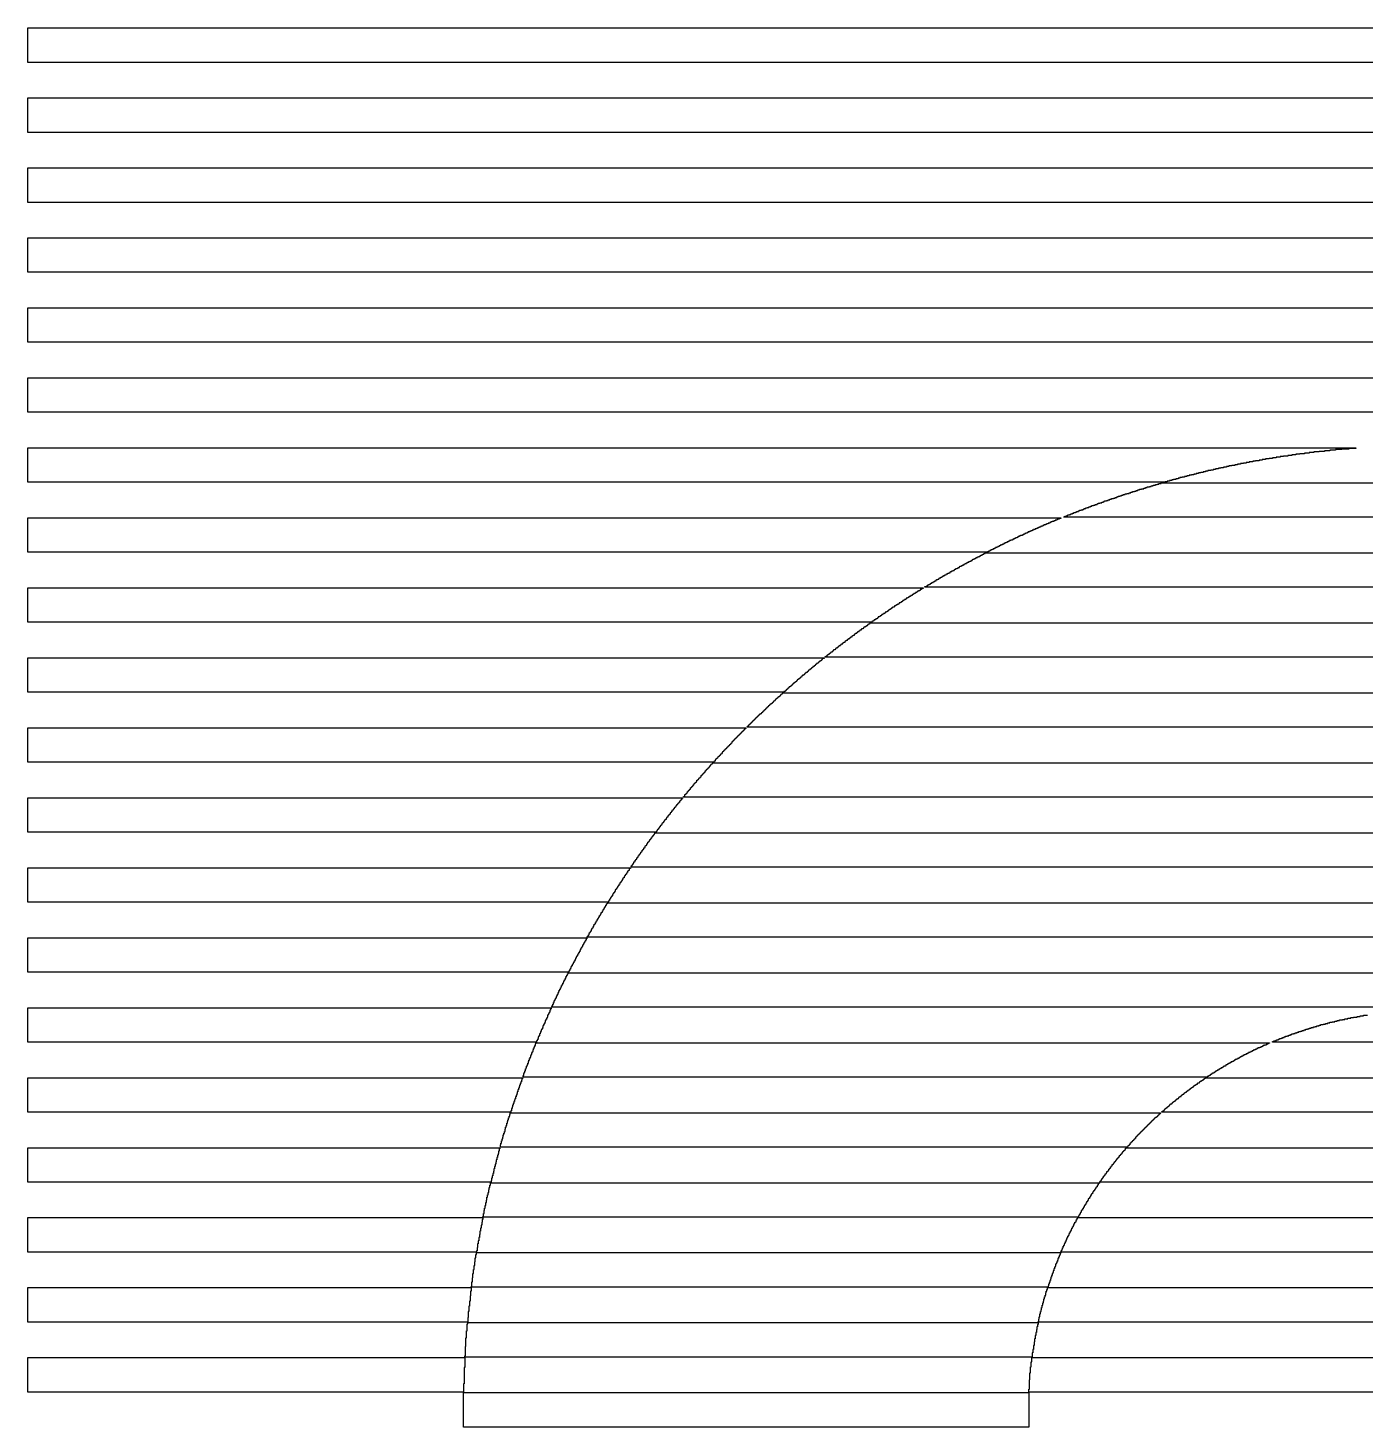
# Model space of a CAD drawing. Extents: x 600 to 5400, y 630 to 5369.
# Drawn here: x 600 to 2892, y 2970 to 5369 of the extents above; entities that cross this region are included whole.
import ezdxf

# ---------------------------------------------------------------- set-up
doc = ezdxf.new("R2010")
doc.units = 0
doc.layers.add('LG_02_W2000_ZP600_INV_LG', color=5, linetype='CONTINUOUS')

msp = doc.modelspace()

# ---------------------------------------------------------------- linework, layer by layer
at = {"layer": 'LG_02_W2000_ZP600_INV_LG'}
for points in [[(5400, 5369), (5400, 5310), (600, 5310), (600, 5369)], [(5400, 5249), (5400, 5190), (600, 5190), (600, 5249)], [(5400, 5129), (5400, 5070), (600, 5070), (600, 5129)], [(5400, 5009), (5400, 4950), (600, 4950), (600, 5009)], [(5400, 4889), (5400, 4830), (600, 4830), (600, 4889)], [(5400, 4769), (5400, 4710), (600, 4710), (600, 4769)], [(2877, 4649), (2877, 4648), (2865, 4648), (2865, 4647), (2853, 4647), (2853, 4646), (2842, 4646), (2842, 4645), (2832, 4645), (2832, 4644), (2823, 4644), (2823, 4643), (2814, 4643), (2814, 4642), (2805, 4642), (2805, 4641), (2797, 4641), (2797, 4640), (2789, 4640), (2789, 4639), (2781, 4639), (2781, 4638), (2774, 4638), (2774, 4637), (2767, 4637), (2767, 4636), (2760, 4636), (2760, 4635), (2753, 4635), (2753, 4634), (2747, 4634), (2747, 4633), (2740, 4633), (2740, 4632), (2734, 4632), (2734, 4631), (2728, 4631), (2728, 4630), (2722, 4630), (2722, 4629), (2716, 4629), (2716, 4628), (2711, 4628), (2711, 4627), (2705, 4627), (2705, 4626), (2700, 4626), (2700, 4625), (2694, 4625), (2694, 4624), (2689, 4624), (2689, 4623), (2684, 4623), (2684, 4622), (2679, 4622), (2679, 4621), (2674, 4621), (2674, 4620), (2669, 4620), (2669, 4619), (2664, 4619), (2664, 4618), (2659, 4618), (2659, 4617), (2655, 4617), (2655, 4616), (2650, 4616), (2650, 4615), (2645, 4615), (2645, 4614), (2641, 4614), (2641, 4613), (2636, 4613), (2636, 4612), (2632, 4612), (2632, 4611), (2628, 4611), (2628, 4610), (2623, 4610), (2623, 4609), (2619, 4609), (2619, 4608), (2615, 4608), (2615, 4607), (2611, 4607), (2611, 4606), (2607, 4606), (2607, 4605), (2603, 4605), (2603, 4604), (2599, 4604), (2599, 4603), (2595, 4603), (2595, 4602), (2591, 4602), (2591, 4601), (2587, 4601), (2587, 4600), (2583, 4600), (2583, 4599), (2579, 4599), (2579, 4598), (2575, 4598), (2575, 4597), (2572, 4597), (2572, 4596), (2568, 4596), (2568, 4595), (2564, 4595), (2564, 4594), (2561, 4594), (2561, 4593), (2557, 4593), (2557, 4592), (2553, 4592), (2553, 4591), (2550, 4591), (2550, 4590), (600, 4590), (600, 4649)], [(2371, 4529), (2371, 4528), (2368, 4528), (2368, 4527), (2366, 4527), (2366, 4526), (2364, 4526), (2364, 4525), (2361, 4525), (2361, 4524), (2359, 4524), (2359, 4523), (2356, 4523), (2356, 4522), (2354, 4522), (2354, 4521), (2352, 4521), (2352, 4520), (2349, 4520), (2349, 4519), (2347, 4519), (2347, 4518), (2345, 4518), (2345, 4517), (2342, 4517), (2342, 4516), (2340, 4516), (2340, 4515), (2338, 4515), (2338, 4514), (2336, 4514), (2336, 4513), (2333, 4513), (2333, 4512), (2331, 4512), (2331, 4511), (2329, 4511), (2329, 4510), (2327, 4510), (2327, 4509), (2324, 4509), (2324, 4508), (2322, 4508), (2322, 4507), (2320, 4507), (2320, 4506), (2318, 4506), (2318, 4505), (2315, 4505), (2315, 4504), (2313, 4504), (2313, 4503), (2311, 4503), (2311, 4502), (2309, 4502), (2309, 4501), (2307, 4501), (2307, 4500), (2305, 4500), (2305, 4499), (2302, 4499), (2302, 4498), (2300, 4498), (2300, 4497), (2298, 4497), (2298, 4496), (2296, 4496), (2296, 4495), (2294, 4495), (2294, 4494), (2292, 4494), (2292, 4493), (2290, 4493), (2290, 4492), (2288, 4492), (2288, 4491), (2285, 4491), (2285, 4490), (2283, 4490), (2283, 4489), (2281, 4489), (2281, 4488), (2279, 4488), (2279, 4487), (2277, 4487), (2277, 4486), (2275, 4486), (2275, 4485), (2273, 4485), (2273, 4484), (2271, 4484), (2271, 4483), (2269, 4483), (2269, 4482), (2267, 4482), (2267, 4481), (2265, 4481), (2265, 4480), (2263, 4480), (2263, 4479), (2261, 4479), (2261, 4478), (2259, 4478), (2259, 4477), (2257, 4477), (2257, 4476), (2255, 4476), (2255, 4475), (2253, 4475), (2253, 4474), (2251, 4474), (2251, 4473), (2249, 4473), (2249, 4472), (2247, 4472), (2247, 4471), (2245, 4471), (2245, 4470), (600, 4470), (600, 4529)], [(2135, 4409), (2135, 4408), (2133, 4408), (2133, 4407), (2132, 4407), (2132, 4406), (2130, 4406), (2130, 4405), (2129, 4405), (2129, 4404), (2127, 4404), (2127, 4403), (2125, 4403), (2125, 4402), (2124, 4402), (2124, 4401), (2122, 4401), (2122, 4400), (2121, 4400), (2121, 4399), (2119, 4399), (2119, 4398), (2117, 4398), (2117, 4397), (2116, 4397), (2116, 4396), (2114, 4396), (2114, 4395), (2113, 4395), (2113, 4394), (2111, 4394), (2111, 4393), (2109, 4393), (2109, 4392), (2108, 4392), (2108, 4391), (2106, 4391), (2106, 4390), (2105, 4390), (2105, 4389), (2103, 4389), (2103, 4388), (2102, 4388), (2102, 4387), (2100, 4387), (2100, 4386), (2099, 4386), (2099, 4385), (2097, 4385), (2097, 4384), (2096, 4384), (2096, 4383), (2094, 4383), (2094, 4382), (2093, 4382), (2093, 4381), (2091, 4381), (2091, 4380), (2089, 4380), (2089, 4379), (2088, 4379), (2088, 4378), (2086, 4378), (2086, 4377), (2085, 4377), (2085, 4376), (2083, 4376), (2083, 4375), (2082, 4375), (2082, 4374), (2080, 4374), (2080, 4373), (2079, 4373), (2079, 4372), (2077, 4372), (2077, 4371), (2076, 4371), (2076, 4370), (2075, 4370), (2075, 4369), (2073, 4369), (2073, 4368), (2072, 4368), (2072, 4367), (2070, 4367), (2070, 4366), (2069, 4366), (2069, 4365), (2067, 4365), (2067, 4364), (2066, 4364), (2066, 4363), (2064, 4363), (2064, 4362), (2063, 4362), (2063, 4361), (2061, 4361), (2061, 4360), (2060, 4360), (2060, 4359), (2058, 4359), (2058, 4358), (2057, 4358), (2057, 4357), (2056, 4357), (2056, 4356), (2054, 4356), (2054, 4355), (2053, 4355), (2053, 4354), (2051, 4354), (2051, 4353), (2050, 4353), (2050, 4352), (2048, 4352), (2048, 4351), (2047, 4351), (2047, 4350), (600, 4350), (600, 4409)], [(1965, 4289), (1965, 4288), (1963, 4288), (1963, 4287), (1962, 4287), (1962, 4286), (1961, 4286), (1961, 4285), (1960, 4285), (1960, 4284), (1959, 4284), (1959, 4283), (1957, 4283), (1957, 4282), (1956, 4282), (1956, 4281), (1955, 4281), (1955, 4280), (1954, 4280), (1954, 4279), (1952, 4279), (1952, 4278), (1951, 4278), (1951, 4277), (1950, 4277), (1950, 4276), (1949, 4276), (1949, 4275), (1948, 4275), (1948, 4274), (1946, 4274), (1946, 4273), (1945, 4273), (1945, 4272), (1944, 4272), (1944, 4271), (1943, 4271), (1943, 4270), (1942, 4270), (1942, 4269), (1940, 4269), (1940, 4268), (1939, 4268), (1939, 4267), (1938, 4267), (1938, 4266), (1937, 4266), (1937, 4265), (1936, 4265), (1936, 4264), (1934, 4264), (1934, 4263), (1933, 4263), (1933, 4262), (1932, 4262), (1932, 4261), (1931, 4261), (1931, 4260), (1930, 4260), (1930, 4259), (1928, 4259), (1928, 4258), (1927, 4258), (1927, 4257), (1926, 4257), (1926, 4256), (1925, 4256), (1925, 4255), (1924, 4255), (1924, 4254), (1923, 4254), (1923, 4253), (1921, 4253), (1921, 4252), (1920, 4252), (1920, 4251), (1919, 4251), (1919, 4250), (1918, 4250), (1918, 4249), (1917, 4249), (1917, 4248), (1916, 4248), (1916, 4247), (1915, 4247), (1915, 4246), (1913, 4246), (1913, 4245), (1912, 4245), (1912, 4244), (1911, 4244), (1911, 4243), (1910, 4243), (1910, 4242), (1909, 4242), (1909, 4241), (1908, 4241), (1908, 4240), (1907, 4240), (1907, 4239), (1905, 4239), (1905, 4238), (1904, 4238), (1904, 4237), (1903, 4237), (1903, 4236), (1902, 4236), (1902, 4235), (1901, 4235), (1901, 4234), (1900, 4234), (1900, 4233), (1899, 4233), (1899, 4232), (1898, 4232), (1898, 4231), (1896, 4231), (1896, 4230), (600, 4230), (600, 4289)], [(1831, 4169), (1831, 4168), (1830, 4168), (1830, 4167), (1829, 4167), (1829, 4166), (1828, 4166), (1828, 4165), (1827, 4165), (1827, 4164), (1826, 4164), (1826, 4163), (1825, 4163), (1825, 4162), (1824, 4162), (1824, 4161), (1823, 4161), (1823, 4160), (1822, 4160), (1822, 4159), (1821, 4159), (1821, 4158), (1820, 4158), (1820, 4157), (1819, 4157), (1819, 4156), (1818, 4156), (1818, 4155), (1817, 4155), (1817, 4154), (1816, 4154), (1816, 4153), (1815, 4153), (1815, 4152), (1814, 4152), (1814, 4151), (1813, 4151), (1813, 4150), (1812, 4150), (1812, 4149), (1811, 4149), (1811, 4148), (1810, 4148), (1810, 4147), (1809, 4147), (1809, 4146), (1808, 4146), (1808, 4145), (1807, 4145), (1807, 4143), (1806, 4143), (1806, 4142), (1805, 4142), (1805, 4141), (1804, 4141), (1804, 4140), (1803, 4140), (1803, 4139), (1802, 4139), (1802, 4138), (1801, 4138), (1801, 4137), (1800, 4137), (1800, 4136), (1799, 4136), (1799, 4135), (1798, 4135), (1798, 4134), (1797, 4134), (1797, 4133), (1796, 4133), (1796, 4132), (1795, 4132), (1795, 4131), (1794, 4131), (1794, 4130), (1793, 4130), (1793, 4129), (1792, 4129), (1792, 4128), (1791, 4128), (1791, 4127), (1790, 4127), (1790, 4125), (1789, 4125), (1789, 4124), (1788, 4124), (1788, 4123), (1787, 4123), (1787, 4122), (1786, 4122), (1786, 4121), (1785, 4121), (1785, 4120), (1784, 4120), (1784, 4119), (1783, 4119), (1783, 4118), (1782, 4118), (1782, 4117), (1781, 4117), (1781, 4116), (1780, 4116), (1780, 4115), (1779, 4115), (1779, 4114), (1778, 4114), (1778, 4112), (1777, 4112), (1777, 4111), (1776, 4111), (1776, 4110), (600, 4110), (600, 4169)], [(1722, 4049), (1722, 4048), (1721, 4048), (1721, 4046), (1720, 4046), (1720, 4045), (1719, 4045), (1719, 4044), (1718, 4044), (1718, 4043), (1717, 4043), (1717, 4041), (1716, 4041), (1716, 4040), (1715, 4040), (1715, 4039), (1714, 4039), (1714, 4038), (1713, 4038), (1713, 4037), (1712, 4037), (1712, 4035), (1711, 4035), (1711, 4034), (1710, 4034), (1710, 4033), (1709, 4033), (1709, 4032), (1708, 4032), (1708, 4030), (1707, 4030), (1707, 4029), (1706, 4029), (1706, 4028), (1705, 4028), (1705, 4027), (1704, 4027), (1704, 4025), (1703, 4025), (1703, 4024), (1702, 4024), (1702, 4023), (1701, 4023), (1701, 4021), (1700, 4021), (1700, 4020), (1699, 4020), (1699, 4019), (1698, 4019), (1698, 4018), (1697, 4018), (1697, 4016), (1696, 4016), (1696, 4015), (1695, 4015), (1695, 4014), (1694, 4014), (1694, 4012), (1693, 4012), (1693, 4011), (1692, 4011), (1692, 4010), (1691, 4010), (1691, 4009), (1690, 4009), (1690, 4007), (1689, 4007), (1689, 4006), (1688, 4006), (1688, 4005), (1687, 4005), (1687, 4003), (1686, 4003), (1686, 4002), (1685, 4002), (1685, 4001), (1684, 4001), (1684, 3999), (1683, 3999), (1683, 3998), (1682, 3998), (1682, 3997), (1681, 3997), (1681, 3995), (1680, 3995), (1680, 3994), (1679, 3994), (1679, 3993), (1678, 3993), (1678, 3991), (1677, 3991), (1677, 3990), (600, 3990), (600, 4049)], [(1633, 3929), (1633, 3928), (1632, 3928), (1632, 3927), (1631, 3927), (1631, 3925), (1630, 3925), (1630, 3924), (1629, 3924), (1629, 3923), (1628, 3923), (1628, 3921), (1627, 3921), (1627, 3920), (1626, 3920), (1626, 3918), (1625, 3918), (1625, 3917), (1624, 3917), (1624, 3915), (1623, 3915), (1623, 3914), (1622, 3914), (1622, 3912), (1621, 3912), (1621, 3911), (1620, 3911), (1620, 3909), (1619, 3909), (1619, 3907), (1618, 3907), (1618, 3906), (1617, 3906), (1617, 3904), (1616, 3904), (1616, 3903), (1615, 3903), (1615, 3901), (1614, 3901), (1614, 3900), (1613, 3900), (1613, 3898), (1612, 3898), (1612, 3897), (1611, 3897), (1611, 3895), (1610, 3895), (1610, 3894), (1609, 3894), (1609, 3892), (1608, 3892), (1608, 3891), (1607, 3891), (1607, 3889), (1606, 3889), (1606, 3887), (1605, 3887), (1605, 3886), (1604, 3886), (1604, 3884), (1603, 3884), (1603, 3883), (1602, 3883), (1602, 3881), (1601, 3881), (1601, 3879), (1600, 3879), (1600, 3878), (1599, 3878), (1599, 3876), (1598, 3876), (1598, 3875), (1597, 3875), (1597, 3873), (1596, 3873), (1596, 3871), (1595, 3871), (1595, 3870), (600, 3870), (600, 3929)], [(1558, 3809), (1558, 3807), (1557, 3807), (1557, 3805), (1556, 3805), (1556, 3803), (1555, 3803), (1555, 3802), (1554, 3802), (1554, 3800), (1553, 3800), (1553, 3798), (1552, 3798), (1552, 3796), (1551, 3796), (1551, 3794), (1550, 3794), (1550, 3793), (1549, 3793), (1549, 3791), (1548, 3791), (1548, 3789), (1547, 3789), (1547, 3787), (1546, 3787), (1546, 3785), (1545, 3785), (1545, 3783), (1544, 3783), (1544, 3781), (1543, 3781), (1543, 3780), (1542, 3780), (1542, 3778), (1541, 3778), (1541, 3776), (1540, 3776), (1540, 3774), (1539, 3774), (1539, 3772), (1538, 3772), (1538, 3770), (1537, 3770), (1537, 3768), (1536, 3768), (1536, 3766), (1535, 3766), (1535, 3764), (1534, 3764), (1534, 3763), (1533, 3763), (1533, 3761), (1532, 3761), (1532, 3759), (1531, 3759), (1531, 3757), (1530, 3757), (1530, 3755), (1529, 3755), (1529, 3753), (1528, 3753), (1528, 3751), (1527, 3751), (1527, 3750), (600, 3750), (600, 3809)], [(1497, 3689), (1497, 3687), (1496, 3687), (1496, 3685), (1495, 3685), (1495, 3682), (1494, 3682), (1494, 3680), (1493, 3680), (1493, 3678), (1492, 3678), (1492, 3676), (1491, 3676), (1491, 3673), (1490, 3673), (1490, 3671), (1489, 3671), (1489, 3669), (1488, 3669), (1488, 3667), (1487, 3667), (1487, 3664), (1486, 3664), (1486, 3662), (1485, 3662), (1485, 3660), (1484, 3660), (1484, 3658), (1483, 3658), (1483, 3655), (1482, 3655), (1482, 3653), (1481, 3653), (1481, 3651), (1480, 3651), (1480, 3648), (1479, 3648), (1479, 3646), (1478, 3646), (1478, 3644), (1477, 3644), (1477, 3641), (1476, 3641), (1476, 3639), (1475, 3639), (1475, 3636), (1474, 3636), (1474, 3634), (1473, 3634), (1473, 3632), (1472, 3632), (1472, 3630), (600, 3630), (600, 3689)], [(2729, 3629), (2729, 3628), (2727, 3628), (2727, 3627), (2725, 3627), (2725, 3626), (2723, 3626), (2723, 3625), (2720, 3625), (2720, 3624), (2718, 3624), (2718, 3623), (2716, 3623), (2716, 3622), (2714, 3622), (2714, 3621), (2712, 3621), (2712, 3620), (2709, 3620), (2709, 3619), (2707, 3619), (2707, 3618), (2705, 3618), (2705, 3617), (2703, 3617), (2703, 3616), (2701, 3616), (2701, 3615), (2699, 3615), (2699, 3614), (2697, 3614), (2697, 3613), (2695, 3613), (2695, 3612), (2693, 3612), (2693, 3611), (2691, 3611), (2691, 3610), (2689, 3610), (2689, 3609), (2687, 3609), (2687, 3608), (2685, 3608), (2685, 3607), (2683, 3607), (2683, 3606), (2681, 3606), (2681, 3605), (2679, 3605), (2679, 3604), (2678, 3604), (2678, 3603), (2676, 3603), (2676, 3602), (2674, 3602), (2674, 3601), (2672, 3601), (2672, 3600), (2670, 3600), (2670, 3599), (2668, 3599), (2668, 3598), (2667, 3598), (2667, 3597), (2665, 3597), (2665, 3596), (2663, 3596), (2663, 3595), (2661, 3595), (2661, 3594), (2659, 3594), (2659, 3593), (2658, 3593), (2658, 3592), (2656, 3592), (2656, 3591), (2654, 3591), (2654, 3590), (2653, 3590), (2653, 3589), (2651, 3589), (2651, 3588), (2649, 3588), (2649, 3587), (2648, 3587), (2648, 3586), (2646, 3586), (2646, 3585), (2644, 3585), (2644, 3584), (2643, 3584), (2643, 3583), (2641, 3583), (2641, 3582), (2639, 3582), (2639, 3581), (2638, 3581), (2638, 3580), (2636, 3580), (2636, 3579), (2635, 3579), (2635, 3578), (2633, 3578), (2633, 3577), (2631, 3577), (2631, 3576), (2630, 3576), (2630, 3575), (2628, 3575), (2628, 3574), (2627, 3574), (2627, 3573), (2625, 3573), (2625, 3572), (2624, 3572), (2624, 3571), (2622, 3571), (2622, 3570), (1449, 3570), (1449, 3573), (1450, 3573), (1450, 3576), (1451, 3576), (1451, 3578), (1452, 3578), (1452, 3581), (1453, 3581), (1453, 3584), (1454, 3584), (1454, 3586), (1455, 3586), (1455, 3589), (1456, 3589), (1456, 3591), (1457, 3591), (1457, 3594), (1458, 3594), (1458, 3597), (1459, 3597), (1459, 3599), (1460, 3599), (1460, 3602), (1461, 3602), (1461, 3604), (1462, 3604), (1462, 3607), (1463, 3607), (1463, 3609), (1464, 3609), (1464, 3612), (1465, 3612), (1465, 3614), (1466, 3614), (1466, 3617), (1467, 3617), (1467, 3619), (1468, 3619), (1468, 3622), (1469, 3622), (1469, 3624), (1470, 3624), (1470, 3627), (1471, 3627), (1471, 3629)], [(1448, 3569), (1448, 3567), (1447, 3567), (1447, 3565), (1446, 3565), (1446, 3562), (1445, 3562), (1445, 3559), (1444, 3559), (1444, 3556), (1443, 3556), (1443, 3554), (1442, 3554), (1442, 3551), (1441, 3551), (1441, 3548), (1440, 3548), (1440, 3545), (1439, 3545), (1439, 3542), (1438, 3542), (1438, 3539), (1437, 3539), (1437, 3536), (1436, 3536), (1436, 3533), (1435, 3533), (1435, 3531), (1434, 3531), (1434, 3528), (1433, 3528), (1433, 3525), (1432, 3525), (1432, 3522), (1431, 3522), (1431, 3519), (1430, 3519), (1430, 3516), (1429, 3516), (1429, 3512), (1428, 3512), (1428, 3510), (600, 3510), (600, 3569)], [(2542, 3509), (2542, 3508), (2541, 3508), (2541, 3507), (2540, 3507), (2540, 3506), (2539, 3506), (2539, 3505), (2538, 3505), (2538, 3504), (2537, 3504), (2537, 3503), (2536, 3503), (2536, 3502), (2535, 3502), (2535, 3501), (2533, 3501), (2533, 3500), (2532, 3500), (2532, 3499), (2531, 3499), (2531, 3498), (2530, 3498), (2530, 3497), (2529, 3497), (2529, 3496), (2528, 3496), (2528, 3495), (2527, 3495), (2527, 3494), (2526, 3494), (2526, 3493), (2525, 3493), (2525, 3492), (2524, 3492), (2524, 3491), (2523, 3491), (2523, 3490), (2522, 3490), (2522, 3489), (2521, 3489), (2521, 3488), (2520, 3488), (2520, 3487), (2519, 3487), (2519, 3486), (2518, 3486), (2518, 3485), (2517, 3485), (2517, 3484), (2516, 3484), (2516, 3483), (2515, 3483), (2515, 3482), (2514, 3482), (2514, 3481), (2513, 3481), (2513, 3480), (2512, 3480), (2512, 3479), (2511, 3479), (2511, 3478), (2510, 3478), (2510, 3477), (2509, 3477), (2509, 3476), (2508, 3476), (2508, 3475), (2507, 3475), (2507, 3474), (2506, 3474), (2506, 3473), (2505, 3473), (2505, 3472), (2504, 3472), (2504, 3471), (2503, 3471), (2503, 3470), (2502, 3470), (2502, 3469), (2501, 3469), (2501, 3468), (2500, 3468), (2500, 3467), (2499, 3467), (2499, 3465), (2498, 3465), (2498, 3464), (2497, 3464), (2497, 3463), (2496, 3463), (2496, 3462), (2495, 3462), (2495, 3461), (2494, 3461), (2494, 3460), (2493, 3460), (2493, 3459), (2492, 3459), (2492, 3458), (2491, 3458), (2491, 3457), (2490, 3457), (2490, 3456), (2489, 3456), (2489, 3454), (2488, 3454), (2488, 3453), (2487, 3453), (2487, 3452), (2486, 3452), (2486, 3451), (2485, 3451), (2485, 3450), (1410, 3450), (1410, 3454), (1411, 3454), (1411, 3457), (1412, 3457), (1412, 3461), (1413, 3461), (1413, 3464), (1414, 3464), (1414, 3467), (1415, 3467), (1415, 3471), (1416, 3471), (1416, 3474), (1417, 3474), (1417, 3477), (1418, 3477), (1418, 3481), (1419, 3481), (1419, 3484), (1420, 3484), (1420, 3487), (1421, 3487), (1421, 3491), (1422, 3491), (1422, 3494), (1423, 3494), (1423, 3497), (1424, 3497), (1424, 3500), (1425, 3500), (1425, 3503), (1426, 3503), (1426, 3506), (1427, 3506), (1427, 3509)], [(1409, 3449), (1409, 3447), (1408, 3447), (1408, 3443), (1407, 3443), (1407, 3439), (1406, 3439), (1406, 3436), (1405, 3436), (1405, 3432), (1404, 3432), (1404, 3428), (1403, 3428), (1403, 3425), (1402, 3425), (1402, 3421), (1401, 3421), (1401, 3417), (1400, 3417), (1400, 3413), (1399, 3413), (1399, 3409), (1398, 3409), (1398, 3405), (1397, 3405), (1397, 3401), (1396, 3401), (1396, 3397), (1395, 3397), (1395, 3393), (1394, 3393), (1394, 3390), (600, 3390), (600, 3449)], [(2437, 3389), (2437, 3388), (2436, 3388), (2436, 3387), (2435, 3387), (2435, 3385), (2434, 3385), (2434, 3384), (2433, 3384), (2433, 3382), (2432, 3382), (2432, 3381), (2431, 3381), (2431, 3379), (2430, 3379), (2430, 3378), (2429, 3378), (2429, 3376), (2428, 3376), (2428, 3375), (2427, 3375), (2427, 3373), (2426, 3373), (2426, 3372), (2425, 3372), (2425, 3370), (2424, 3370), (2424, 3369), (2423, 3369), (2423, 3367), (2422, 3367), (2422, 3365), (2421, 3365), (2421, 3364), (2420, 3364), (2420, 3362), (2419, 3362), (2419, 3361), (2418, 3361), (2418, 3359), (2417, 3359), (2417, 3357), (2416, 3357), (2416, 3356), (2415, 3356), (2415, 3354), (2414, 3354), (2414, 3352), (2413, 3352), (2413, 3351), (2412, 3351), (2412, 3349), (2411, 3349), (2411, 3347), (2410, 3347), (2410, 3346), (2409, 3346), (2409, 3344), (2408, 3344), (2408, 3342), (2407, 3342), (2407, 3341), (2406, 3341), (2406, 3339), (2405, 3339), (2405, 3337), (2404, 3337), (2404, 3335), (2403, 3335), (2403, 3333), (2402, 3333), (2402, 3332), (2401, 3332), (2401, 3330), (1380, 3330), (1380, 3331), (1381, 3331), (1381, 3336), (1382, 3336), (1382, 3341), (1383, 3341), (1383, 3345), (1384, 3345), (1384, 3350), (1385, 3350), (1385, 3355), (1386, 3355), (1386, 3359), (1387, 3359), (1387, 3364), (1388, 3364), (1388, 3368), (1389, 3368), (1389, 3372), (1390, 3372), (1390, 3377), (1391, 3377), (1391, 3381), (1392, 3381), (1392, 3385), (1393, 3385), (1393, 3389)], [(1380, 3329), (1380, 3326), (1379, 3326), (1379, 3321), (1378, 3321), (1378, 3316), (1377, 3316), (1377, 3311), (1376, 3311), (1376, 3306), (1375, 3306), (1375, 3300), (1374, 3300), (1374, 3295), (1373, 3295), (1373, 3289), (1372, 3289), (1372, 3284), (1371, 3284), (1371, 3278), (1370, 3278), (1370, 3272), (1369, 3272), (1369, 3270), (600, 3270), (600, 3329)], [(2371, 3269), (2371, 3268), (2370, 3268), (2370, 3266), (2369, 3266), (2369, 3264), (2368, 3264), (2368, 3261), (2367, 3261), (2367, 3259), (2366, 3259), (2366, 3256), (2365, 3256), (2365, 3254), (2364, 3254), (2364, 3251), (2363, 3251), (2363, 3249), (2362, 3249), (2362, 3246), (2361, 3246), (2361, 3244), (2360, 3244), (2360, 3241), (2359, 3241), (2359, 3238), (2358, 3238), (2358, 3235), (2357, 3235), (2357, 3233), (2356, 3233), (2356, 3230), (2355, 3230), (2355, 3227), (2354, 3227), (2354, 3224), (2353, 3224), (2353, 3221), (2352, 3221), (2352, 3218), (2351, 3218), (2351, 3215), (2350, 3215), (2350, 3212), (2349, 3212), (2349, 3210), (1360, 3210), (1360, 3211), (1361, 3211), (1361, 3219), (1362, 3219), (1362, 3226), (1363, 3226), (1363, 3233), (1364, 3233), (1364, 3240), (1365, 3240), (1365, 3247), (1366, 3247), (1366, 3253), (1367, 3253), (1367, 3260), (1368, 3260), (1368, 3266), (1369, 3266), (1369, 3269)], [(1360, 3209), (1360, 3203), (1359, 3203), (1359, 3195), (1358, 3195), (1358, 3186), (1357, 3186), (1357, 3177), (1356, 3177), (1356, 3168), (1355, 3168), (1355, 3158), (1354, 3158), (1354, 3150), (600, 3150), (600, 3209)], [(2332, 3149), (2332, 3146), (2331, 3146), (2331, 3142), (2330, 3142), (2330, 3137), (2329, 3137), (2329, 3132), (2328, 3132), (2328, 3127), (2327, 3127), (2327, 3121), (2326, 3121), (2326, 3116), (2325, 3116), (2325, 3110), (2324, 3110), (2324, 3103), (2323, 3103), (2323, 3097), (2322, 3097), (2322, 3090), (1349, 3090), (1349, 3092), (1350, 3092), (1350, 3108), (1351, 3108), (1351, 3123), (1352, 3123), (1352, 3135), (1353, 3135), (1353, 3147), (1354, 3147), (1354, 3149)], [(1349, 3089), (1349, 3072), (1348, 3072), (1348, 3044), (1347, 3044), (1347, 3030), (600, 3030), (600, 3089)], [(3680, 3089), (3680, 3082), (3681, 3082), (3681, 3073), (3682, 3073), (3682, 3063), (3683, 3063), (3683, 3051), (3684, 3051), (3684, 3035), (3685, 3035), (3685, 3030), (2316, 3030), (2316, 3035), (2317, 3035), (2317, 3051), (2318, 3051), (2318, 3063), (2319, 3063), (2319, 3073), (2320, 3073), (2320, 3082), (2321, 3082), (2321, 3089)], [(2316, 3029), (2316, 2970), (1347, 2970), (1347, 3029)]]:
    msp.add_lwpolyline(points, close=True, dxfattribs=at)
for points in [[(3625, 4530), (2376, 4530), (2376, 4531), (2378, 4531), (2378, 4532), (2381, 4532), (2381, 4533), (2383, 4533), (2383, 4534), (2386, 4534), (2386, 4535), (2388, 4535), (2388, 4536), (2391, 4536), (2391, 4537), (2393, 4537), (2393, 4538), (2396, 4538), (2396, 4539), (2398, 4539), (2398, 4540), (2401, 4540), (2401, 4541), (2403, 4541), (2403, 4542), (2406, 4542), (2406, 4543), (2409, 4543), (2409, 4544), (2411, 4544), (2411, 4545), (2414, 4545), (2414, 4546), (2416, 4546), (2416, 4547), (2419, 4547), (2419, 4548), (2422, 4548), (2422, 4549), (2424, 4549), (2424, 4550), (2427, 4550), (2427, 4551), (2430, 4551), (2430, 4552), (2433, 4552), (2433, 4553), (2435, 4553), (2435, 4554), (2438, 4554), (2438, 4555), (2441, 4555), (2441, 4556), (2444, 4556), (2444, 4557), (2446, 4557), (2446, 4558), (2449, 4558), (2449, 4559), (2452, 4559), (2452, 4560), (2455, 4560), (2455, 4561), (2458, 4561), (2458, 4562), (2461, 4562), (2461, 4563), (2464, 4563), (2464, 4564), (2467, 4564), (2467, 4565), (2469, 4565), (2469, 4566), (2472, 4566), (2472, 4567), (2475, 4567), (2475, 4568), (2478, 4568), (2478, 4569), (2481, 4569), (2481, 4570), (2484, 4570), (2484, 4571), (2488, 4571), (2488, 4572), (2491, 4572), (2491, 4573), (2494, 4573), (2494, 4574), (2497, 4574), (2497, 4575), (2500, 4575), (2500, 4576), (2503, 4576), (2503, 4577), (2506, 4577), (2506, 4578), (2509, 4578), (2509, 4579), (2513, 4579), (2513, 4580), (2516, 4580), (2516, 4581), (2519, 4581), (2519, 4582), (2523, 4582), (2523, 4583), (2526, 4583), (2526, 4584), (2529, 4584), (2529, 4585), (2533, 4585), (2533, 4586), (2536, 4586), (2536, 4587), (2539, 4587), (2539, 4588), (2543, 4588), (2543, 4589), (3458, 4589)], [(3863, 4410), (2138, 4410), (2138, 4411), (2140, 4411), (2140, 4412), (2142, 4412), (2142, 4413), (2143, 4413), (2143, 4414), (2145, 4414), (2145, 4415), (2147, 4415), (2147, 4416), (2148, 4416), (2148, 4417), (2150, 4417), (2150, 4418), (2152, 4418), (2152, 4419), (2153, 4419), (2153, 4420), (2155, 4420), (2155, 4421), (2157, 4421), (2157, 4422), (2158, 4422), (2158, 4423), (2160, 4423), (2160, 4424), (2162, 4424), (2162, 4425), (2163, 4425), (2163, 4426), (2165, 4426), (2165, 4427), (2167, 4427), (2167, 4428), (2168, 4428), (2168, 4429), (2170, 4429), (2170, 4430), (2172, 4430), (2172, 4431), (2174, 4431), (2174, 4432), (2175, 4432), (2175, 4433), (2177, 4433), (2177, 4434), (2179, 4434), (2179, 4435), (2181, 4435), (2181, 4436), (2182, 4436), (2182, 4437), (2184, 4437), (2184, 4438), (2186, 4438), (2186, 4439), (2188, 4439), (2188, 4440), (2189, 4440), (2189, 4441), (2191, 4441), (2191, 4442), (2193, 4442), (2193, 4443), (2195, 4443), (2195, 4444), (2197, 4444), (2197, 4445), (2198, 4445), (2198, 4446), (2200, 4446), (2200, 4447), (2202, 4447), (2202, 4448), (2204, 4448), (2204, 4449), (2206, 4449), (2206, 4450), (2207, 4450), (2207, 4451), (2209, 4451), (2209, 4452), (2211, 4452), (2211, 4453), (2213, 4453), (2213, 4454), (2215, 4454), (2215, 4455), (2217, 4455), (2217, 4456), (2219, 4456), (2219, 4457), (2220, 4457), (2220, 4458), (2222, 4458), (2222, 4459), (2224, 4459), (2224, 4460), (2226, 4460), (2226, 4461), (2228, 4461), (2228, 4462), (2230, 4462), (2230, 4463), (2232, 4463), (2232, 4464), (2234, 4464), (2234, 4465), (2236, 4465), (2236, 4466), (2237, 4466), (2237, 4467), (2239, 4467), (2239, 4468), (2241, 4468), (2241, 4469), (3760, 4469)], [(4034, 4290), (1967, 4290), (1967, 4291), (1968, 4291), (1968, 4292), (1970, 4292), (1970, 4293), (1971, 4293), (1971, 4294), (1972, 4294), (1972, 4295), (1973, 4295), (1973, 4296), (1975, 4296), (1975, 4297), (1976, 4297), (1976, 4298), (1977, 4298), (1977, 4299), (1979, 4299), (1979, 4300), (1980, 4300), (1980, 4301), (1981, 4301), (1981, 4302), (1982, 4302), (1982, 4303), (1984, 4303), (1984, 4304), (1985, 4304), (1985, 4305), (1986, 4305), (1986, 4306), (1988, 4306), (1988, 4307), (1989, 4307), (1989, 4308), (1990, 4308), (1990, 4309), (1991, 4309), (1991, 4310), (1993, 4310), (1993, 4311), (1994, 4311), (1994, 4312), (1995, 4312), (1995, 4313), (1997, 4313), (1997, 4314), (1998, 4314), (1998, 4315), (1999, 4315), (1999, 4316), (2001, 4316), (2001, 4317), (2002, 4317), (2002, 4318), (2003, 4318), (2003, 4319), (2005, 4319), (2005, 4320), (2006, 4320), (2006, 4321), (2007, 4321), (2007, 4322), (2009, 4322), (2009, 4323), (2010, 4323), (2010, 4324), (2011, 4324), (2011, 4325), (2013, 4325), (2013, 4326), (2014, 4326), (2014, 4327), (2015, 4327), (2015, 4328), (2017, 4328), (2017, 4329), (2018, 4329), (2018, 4330), (2019, 4330), (2019, 4331), (2021, 4331), (2021, 4332), (2022, 4332), (2022, 4333), (2023, 4333), (2023, 4334), (2025, 4334), (2025, 4335), (2026, 4335), (2026, 4336), (2027, 4336), (2027, 4337), (2029, 4337), (2029, 4338), (2030, 4338), (2030, 4339), (2032, 4339), (2032, 4340), (2033, 4340), (2033, 4341), (2034, 4341), (2034, 4342), (2036, 4342), (2036, 4343), (2037, 4343), (2037, 4344), (2039, 4344), (2039, 4345), (2040, 4345), (2040, 4346), (2041, 4346), (2041, 4347), (2043, 4347), (2043, 4348), (2044, 4348), (2044, 4349), (3957, 4349)], [(4168, 4170), (1833, 4170), (1833, 4171), (1834, 4171), (1834, 4172), (1835, 4172), (1835, 4173), (1836, 4173), (1836, 4174), (1837, 4174), (1837, 4175), (1838, 4175), (1838, 4176), (1839, 4176), (1839, 4177), (1840, 4177), (1840, 4178), (1841, 4178), (1841, 4179), (1842, 4179), (1842, 4180), (1843, 4180), (1843, 4181), (1844, 4181), (1844, 4182), (1845, 4182), (1845, 4183), (1846, 4183), (1846, 4184), (1847, 4184), (1847, 4185), (1848, 4185), (1848, 4186), (1849, 4186), (1849, 4187), (1850, 4187), (1850, 4188), (1851, 4188), (1851, 4189), (1852, 4189), (1852, 4190), (1853, 4190), (1853, 4191), (1854, 4191), (1854, 4192), (1855, 4192), (1855, 4193), (1857, 4193), (1857, 4194), (1858, 4194), (1858, 4195), (1859, 4195), (1859, 4196), (1860, 4196), (1860, 4197), (1861, 4197), (1861, 4198), (1862, 4198), (1862, 4199), (1863, 4199), (1863, 4200), (1864, 4200), (1864, 4201), (1865, 4201), (1865, 4202), (1866, 4202), (1866, 4203), (1867, 4203), (1867, 4204), (1868, 4204), (1868, 4205), (1869, 4205), (1869, 4206), (1870, 4206), (1870, 4207), (1871, 4207), (1871, 4208), (1872, 4208), (1872, 4209), (1873, 4209), (1873, 4210), (1875, 4210), (1875, 4211), (1876, 4211), (1876, 4212), (1877, 4212), (1877, 4213), (1878, 4213), (1878, 4214), (1879, 4214), (1879, 4215), (1880, 4215), (1880, 4216), (1881, 4216), (1881, 4217), (1882, 4217), (1882, 4218), (1883, 4218), (1883, 4219), (1884, 4219), (1884, 4220), (1885, 4220), (1885, 4221), (1886, 4221), (1886, 4222), (1888, 4222), (1888, 4223), (1889, 4223), (1889, 4224), (1890, 4224), (1890, 4225), (1891, 4225), (1891, 4226), (1892, 4226), (1892, 4227), (1893, 4227), (1893, 4228), (1894, 4228), (1894, 4229), (4107, 4229)], [(4277, 4050), (1724, 4050), (1724, 4051), (1725, 4051), (1725, 4052), (1726, 4052), (1726, 4054), (1727, 4054), (1727, 4055), (1728, 4055), (1728, 4056), (1729, 4056), (1729, 4057), (1730, 4057), (1730, 4058), (1731, 4058), (1731, 4060), (1732, 4060), (1732, 4061), (1733, 4061), (1733, 4062), (1734, 4062), (1734, 4063), (1735, 4063), (1735, 4064), (1736, 4064), (1736, 4066), (1737, 4066), (1737, 4067), (1738, 4067), (1738, 4068), (1739, 4068), (1739, 4069), (1740, 4069), (1740, 4070), (1741, 4070), (1741, 4072), (1742, 4072), (1742, 4073), (1743, 4073), (1743, 4074), (1744, 4074), (1744, 4075), (1745, 4075), (1745, 4076), (1746, 4076), (1746, 4077), (1747, 4077), (1747, 4079), (1748, 4079), (1748, 4080), (1749, 4080), (1749, 4081), (1750, 4081), (1750, 4082), (1751, 4082), (1751, 4083), (1752, 4083), (1752, 4084), (1753, 4084), (1753, 4085), (1754, 4085), (1754, 4087), (1755, 4087), (1755, 4088), (1756, 4088), (1756, 4089), (1757, 4089), (1757, 4090), (1758, 4090), (1758, 4091), (1759, 4091), (1759, 4092), (1760, 4092), (1760, 4093), (1761, 4093), (1761, 4095), (1762, 4095), (1762, 4096), (1763, 4096), (1763, 4097), (1764, 4097), (1764, 4098), (1765, 4098), (1765, 4099), (1766, 4099), (1766, 4100), (1767, 4100), (1767, 4101), (1768, 4101), (1768, 4102), (1769, 4102), (1769, 4104), (1770, 4104), (1770, 4105), (1771, 4105), (1771, 4106), (1772, 4106), (1772, 4107), (1773, 4107), (1773, 4108), (1774, 4108), (1774, 4109), (4227, 4109)], [(4367, 3930), (1634, 3930), (1634, 3931), (1635, 3931), (1635, 3933), (1636, 3933), (1636, 3934), (1637, 3934), (1637, 3936), (1638, 3936), (1638, 3937), (1639, 3937), (1639, 3939), (1640, 3939), (1640, 3940), (1641, 3940), (1641, 3942), (1642, 3942), (1642, 3943), (1643, 3943), (1643, 3944), (1644, 3944), (1644, 3946), (1645, 3946), (1645, 3947), (1646, 3947), (1646, 3949), (1647, 3949), (1647, 3950), (1648, 3950), (1648, 3952), (1649, 3952), (1649, 3953), (1650, 3953), (1650, 3954), (1651, 3954), (1651, 3956), (1652, 3956), (1652, 3957), (1653, 3957), (1653, 3959), (1654, 3959), (1654, 3960), (1655, 3960), (1655, 3961), (1656, 3961), (1656, 3963), (1657, 3963), (1657, 3964), (1658, 3964), (1658, 3966), (1659, 3966), (1659, 3967), (1660, 3967), (1660, 3968), (1661, 3968), (1661, 3970), (1662, 3970), (1662, 3971), (1663, 3971), (1663, 3973), (1664, 3973), (1664, 3974), (1665, 3974), (1665, 3975), (1666, 3975), (1666, 3977), (1667, 3977), (1667, 3978), (1668, 3978), (1668, 3979), (1669, 3979), (1669, 3981), (1670, 3981), (1670, 3982), (1671, 3982), (1671, 3983), (1672, 3983), (1672, 3985), (1673, 3985), (1673, 3986), (1674, 3986), (1674, 3987), (1675, 3987), (1675, 3989), (4326, 3989)], [(4442, 3810), (1559, 3810), (1559, 3811), (1560, 3811), (1560, 3812), (1561, 3812), (1561, 3814), (1562, 3814), (1562, 3816), (1563, 3816), (1563, 3818), (1564, 3818), (1564, 3819), (1565, 3819), (1565, 3821), (1566, 3821), (1566, 3823), (1567, 3823), (1567, 3825), (1568, 3825), (1568, 3826), (1569, 3826), (1569, 3828), (1570, 3828), (1570, 3830), (1571, 3830), (1571, 3832), (1572, 3832), (1572, 3833), (1573, 3833), (1573, 3835), (1574, 3835), (1574, 3837), (1575, 3837), (1575, 3838), (1576, 3838), (1576, 3840), (1577, 3840), (1577, 3842), (1578, 3842), (1578, 3843), (1579, 3843), (1579, 3845), (1580, 3845), (1580, 3847), (1581, 3847), (1581, 3848), (1582, 3848), (1582, 3850), (1583, 3850), (1583, 3852), (1584, 3852), (1584, 3853), (1585, 3853), (1585, 3855), (1586, 3855), (1586, 3857), (1587, 3857), (1587, 3858), (1588, 3858), (1588, 3860), (1589, 3860), (1589, 3862), (1590, 3862), (1590, 3863), (1591, 3863), (1591, 3865), (1592, 3865), (1592, 3867), (1593, 3867), (1593, 3868), (1594, 3868), (1594, 3869), (4407, 3869)], [(4503, 3690), (1498, 3690), (1498, 3691), (1499, 3691), (1499, 3693), (1500, 3693), (1500, 3695), (1501, 3695), (1501, 3698), (1502, 3698), (1502, 3700), (1503, 3700), (1503, 3702), (1504, 3702), (1504, 3704), (1505, 3704), (1505, 3706), (1506, 3706), (1506, 3708), (1507, 3708), (1507, 3710), (1508, 3710), (1508, 3712), (1509, 3712), (1509, 3715), (1510, 3715), (1510, 3717), (1511, 3717), (1511, 3719), (1512, 3719), (1512, 3721), (1513, 3721), (1513, 3723), (1514, 3723), (1514, 3725), (1515, 3725), (1515, 3727), (1516, 3727), (1516, 3729), (1517, 3729), (1517, 3731), (1518, 3731), (1518, 3733), (1519, 3733), (1519, 3735), (1520, 3735), (1520, 3737), (1521, 3737), (1521, 3739), (1522, 3739), (1522, 3741), (1523, 3741), (1523, 3743), (1524, 3743), (1524, 3745), (1525, 3745), (1525, 3747), (1526, 3747), (1526, 3749), (4475, 3749)], [(3267, 3630), (2734, 3630), (2734, 3631), (2736, 3631), (2736, 3632), (2739, 3632), (2739, 3633), (2741, 3633), (2741, 3634), (2744, 3634), (2744, 3635), (2746, 3635), (2746, 3636), (2749, 3636), (2749, 3637), (2751, 3637), (2751, 3638), (2754, 3638), (2754, 3639), (2756, 3639), (2756, 3640), (2759, 3640), (2759, 3641), (2762, 3641), (2762, 3642), (2765, 3642), (2765, 3643), (2767, 3643), (2767, 3644), (2770, 3644), (2770, 3645), (2773, 3645), (2773, 3646), (2776, 3646), (2776, 3647), (2779, 3647), (2779, 3648), (2782, 3648), (2782, 3649), (2785, 3649), (2785, 3650), (2788, 3650), (2788, 3651), (2791, 3651), (2791, 3652), (2794, 3652), (2794, 3653), (2797, 3653), (2797, 3654), (2800, 3654), (2800, 3655), (2804, 3655), (2804, 3656), (2807, 3656), (2807, 3657), (2810, 3657), (2810, 3658), (2814, 3658), (2814, 3659), (2817, 3659), (2817, 3660), (2821, 3660), (2821, 3661), (2825, 3661), (2825, 3662), (2829, 3662), (2829, 3663), (2832, 3663), (2832, 3664), (2836, 3664), (2836, 3665), (2841, 3665), (2841, 3666), (2845, 3666), (2845, 3667), (2849, 3667), (2849, 3668), (2854, 3668), (2854, 3669), (2858, 3669), (2858, 3670), (2863, 3670), (2863, 3671), (2868, 3671), (2868, 3672), (2873, 3672), (2873, 3673), (2879, 3673), (2879, 3674), (2884, 3674), (2884, 3675), (2890, 3675), (2890, 3676), (2897, 3676)], [(3457, 3510), (2544, 3510), (2544, 3511), (2546, 3511), (2546, 3512), (2547, 3512), (2547, 3513), (2548, 3513), (2548, 3514), (2549, 3514), (2549, 3515), (2550, 3515), (2550, 3516), (2551, 3516), (2551, 3517), (2552, 3517), (2552, 3518), (2554, 3518), (2554, 3519), (2555, 3519), (2555, 3520), (2556, 3520), (2556, 3521), (2557, 3521), (2557, 3522), (2558, 3522), (2558, 3523), (2559, 3523), (2559, 3524), (2561, 3524), (2561, 3525), (2562, 3525), (2562, 3526), (2563, 3526), (2563, 3527), (2564, 3527), (2564, 3528), (2565, 3528), (2565, 3529), (2567, 3529), (2567, 3530), (2568, 3530), (2568, 3531), (2569, 3531), (2569, 3532), (2570, 3532), (2570, 3533), (2572, 3533), (2572, 3534), (2573, 3534), (2573, 3535), (2574, 3535), (2574, 3536), (2575, 3536), (2575, 3537), (2577, 3537), (2577, 3538), (2578, 3538), (2578, 3539), (2579, 3539), (2579, 3540), (2580, 3540), (2580, 3541), (2582, 3541), (2582, 3542), (2583, 3542), (2583, 3543), (2584, 3543), (2584, 3544), (2586, 3544), (2586, 3545), (2587, 3545), (2587, 3546), (2588, 3546), (2588, 3547), (2590, 3547), (2590, 3548), (2591, 3548), (2591, 3549), (2592, 3549), (2592, 3550), (2594, 3550), (2594, 3551), (2595, 3551), (2595, 3552), (2596, 3552), (2596, 3553), (2598, 3553), (2598, 3554), (2599, 3554), (2599, 3555), (2600, 3555), (2600, 3556), (2602, 3556), (2602, 3557), (2603, 3557), (2603, 3558), (2605, 3558), (2605, 3559), (2606, 3559), (2606, 3560), (2608, 3560), (2608, 3561), (2609, 3561), (2609, 3562), (2610, 3562), (2610, 3563), (2612, 3563), (2612, 3564), (2613, 3564), (2613, 3565), (2615, 3565), (2615, 3566), (2616, 3566), (2616, 3567), (2618, 3567), (2618, 3568), (2619, 3568), (2619, 3569), (3382, 3569)], [(3563, 3390), (2438, 3390), (2438, 3391), (2439, 3391), (2439, 3392), (2440, 3392), (2440, 3394), (2441, 3394), (2441, 3395), (2442, 3395), (2442, 3397), (2443, 3397), (2443, 3398), (2444, 3398), (2444, 3400), (2445, 3400), (2445, 3401), (2446, 3401), (2446, 3402), (2447, 3402), (2447, 3404), (2448, 3404), (2448, 3405), (2449, 3405), (2449, 3406), (2450, 3406), (2450, 3408), (2451, 3408), (2451, 3409), (2452, 3409), (2452, 3410), (2453, 3410), (2453, 3412), (2454, 3412), (2454, 3413), (2455, 3413), (2455, 3414), (2456, 3414), (2456, 3416), (2457, 3416), (2457, 3417), (2458, 3417), (2458, 3418), (2459, 3418), (2459, 3420), (2460, 3420), (2460, 3421), (2461, 3421), (2461, 3422), (2462, 3422), (2462, 3423), (2463, 3423), (2463, 3425), (2464, 3425), (2464, 3426), (2465, 3426), (2465, 3427), (2466, 3427), (2466, 3428), (2467, 3428), (2467, 3430), (2468, 3430), (2468, 3431), (2469, 3431), (2469, 3432), (2470, 3432), (2470, 3433), (2471, 3433), (2471, 3435), (2472, 3435), (2472, 3436), (2473, 3436), (2473, 3437), (2474, 3437), (2474, 3438), (2475, 3438), (2475, 3439), (2476, 3439), (2476, 3441), (2477, 3441), (2477, 3442), (2478, 3442), (2478, 3443), (2479, 3443), (2479, 3444), (2480, 3444), (2480, 3445), (2481, 3445), (2481, 3446), (2482, 3446), (2482, 3448), (2483, 3448), (2483, 3449), (3518, 3449)], [(3630, 3270), (2371, 3270), (2371, 3271), (2372, 3271), (2372, 3273), (2373, 3273), (2373, 3275), (2374, 3275), (2374, 3277), (2375, 3277), (2375, 3280), (2376, 3280), (2376, 3282), (2377, 3282), (2377, 3284), (2378, 3284), (2378, 3286), (2379, 3286), (2379, 3288), (2380, 3288), (2380, 3291), (2381, 3291), (2381, 3293), (2382, 3293), (2382, 3295), (2383, 3295), (2383, 3297), (2384, 3297), (2384, 3299), (2385, 3299), (2385, 3301), (2386, 3301), (2386, 3303), (2387, 3303), (2387, 3305), (2388, 3305), (2388, 3307), (2389, 3307), (2389, 3309), (2390, 3309), (2390, 3311), (2391, 3311), (2391, 3313), (2392, 3313), (2392, 3315), (2393, 3315), (2393, 3317), (2394, 3317), (2394, 3319), (2395, 3319), (2395, 3321), (2396, 3321), (2396, 3322), (2397, 3322), (2397, 3324), (2398, 3324), (2398, 3326), (2399, 3326), (2399, 3328), (2400, 3328), (2400, 3329), (3601, 3329)], [(3669, 3150), (2332, 3150), (2332, 3151), (2333, 3151), (2333, 3155), (2334, 3155), (2334, 3159), (2335, 3159), (2335, 3164), (2336, 3164), (2336, 3168), (2337, 3168), (2337, 3171), (2338, 3171), (2338, 3175), (2339, 3175), (2339, 3179), (2340, 3179), (2340, 3183), (2341, 3183), (2341, 3186), (2342, 3186), (2342, 3190), (2343, 3190), (2343, 3193), (2344, 3193), (2344, 3196), (2345, 3196), (2345, 3200), (2346, 3200), (2346, 3203), (2347, 3203), (2347, 3206), (2348, 3206), (2348, 3209), (3653, 3209)]]:
    msp.add_lwpolyline(points, dxfattribs=at)

doc.saveas('drawing.dxf')
